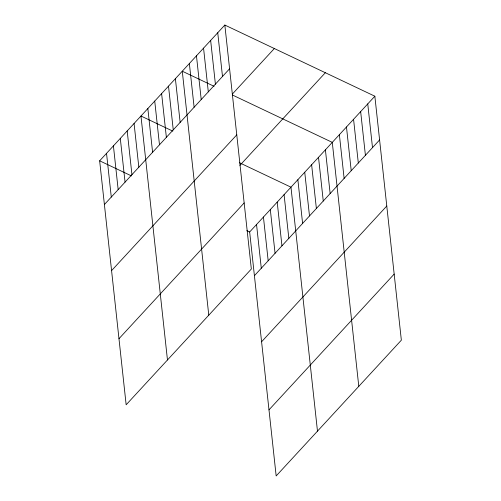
<?xml version="1.0" encoding="UTF-8"?>
<svg xmlns="http://www.w3.org/2000/svg" width="501" height="501" viewBox="0 0 501 501"><rect width="100%" height="100%" fill="white"/><g stroke="black" fill="none" stroke-linecap="round" stroke-linejoin="round"><path stroke-width="0.75" d="M224.836 25.05L251.339 269.024L126.152 404.789L99.649 160.815L224.836 25.05L374.848 96.211L401.351 340.185L276.164 475.95L249.661 231.976L374.848 96.211M104.396 204.54L229.59 68.769M232.282 94.144L274.341 48.534M111.579 270.621L236.766 134.857M239.879 165.411L325.343 72.726M118.975 338.707L244.162 202.943M254.408 275.694L379.595 139.929M261.585 341.782L386.778 206.011M268.981 409.868L394.174 274.097M214.096 86.31L182.276 71.211L208.779 315.185M232.433 95.002L332.282 142.372L358.785 386.346M172.782 131.112L140.963 116.013L167.466 359.987M239.503 162.762L290.968 187.174L317.477 431.148M99.649 160.815L131.475 175.914M246.83 230.635L249.661 231.976M367.753 103.901L372.5 147.626M360.657 111.598L365.411 155.316M353.568 119.288L358.315 163.013M346.473 126.985L351.22 170.703M339.377 134.675L344.124 178.4M325.399 149.837L330.146 193.555M318.511 157.308L323.264 201.026M311.628 164.773L316.375 208.491M304.74 172.238L309.493 215.956M297.857 179.709L302.604 223.427M284.086 194.638L288.833 238.363M277.197 202.11L281.95 245.828M270.315 209.575L275.062 253.293M263.432 217.039L268.179 260.764M256.543 224.511L261.29 268.229M217.741 32.747L222.494 76.465M210.652 40.437L215.399 84.155M203.556 48.134L208.303 91.852M196.461 55.824L201.214 99.542M189.365 63.521L194.119 107.239M175.388 78.676L180.141 122.401M168.505 86.147L173.252 129.865M161.616 93.612L166.37 137.33M154.734 101.077L159.481 144.802M147.845 108.548L152.598 152.266M134.074 123.484L138.827 167.202M127.191 130.949L131.938 174.667M120.303 138.414L125.056 182.139M113.42 145.885L118.167 189.603M106.531 153.35L111.285 197.068"/></g></svg>
